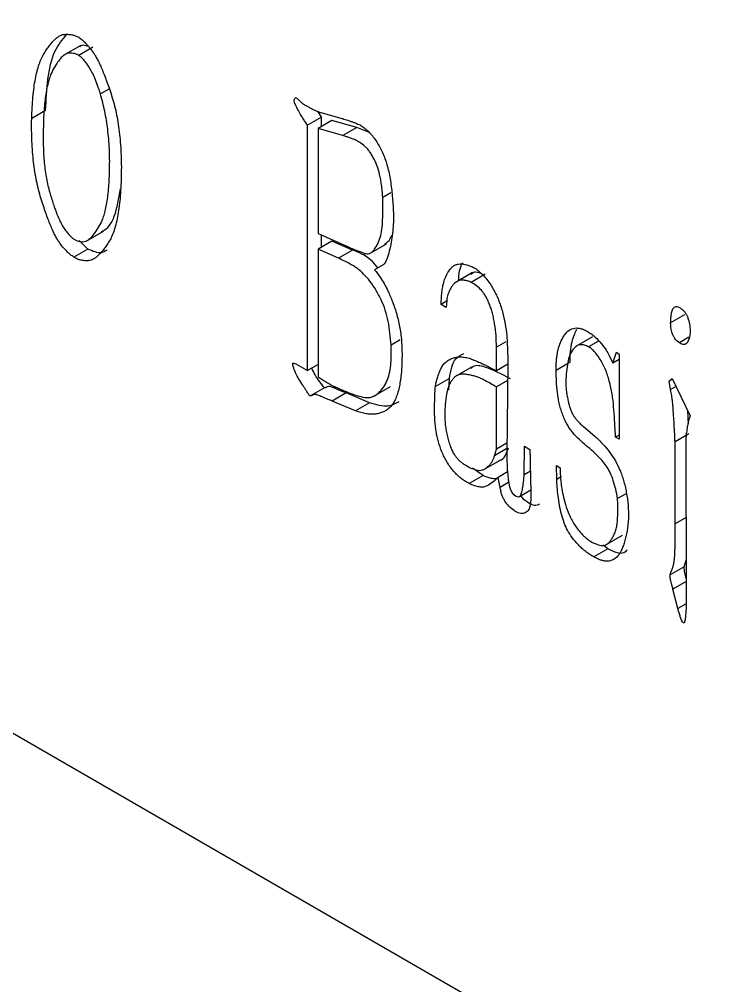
# Model space of a CAD drawing. Header units: millimetres. Extents: x 2 to 292, y 3 to 207.
# Drawn here: x 249.908 to 253.444, y 159.207 to 164.1 of the extents above; entities that cross this region are included whole.
import ezdxf

# ---------------------------------------------------------------- set-up
doc = ezdxf.new("R2010")
doc.units = ezdxf.units.MM

msp = doc.modelspace()

# ---------------------------------------------------------------- linework, layer by layer
at = {"color": 7, "linetype": 'Continuous', "lineweight": 25}
for p, q in [((237.64929095, 167.54388189), (278.46148574, 143.98350334)), ((250.21887887, 163.96746805), (250.1304906, 163.91644259)), ((250.27952028, 163.95830981), (250.20880946, 163.91748932)), ((250.36083051, 163.74706667), (250.31849926, 163.72262936)), ((250.04145749, 163.63779561), (249.97074667, 163.59697513)), ((251.43819299, 163.60434636), (251.41919214, 163.6351577)), ((251.43819299, 163.60434636), (251.36748217, 163.56352587)), ((251.49122953, 163.58764838), (251.42051871, 163.54682789)), ((251.43468216, 163.62808293), (251.53653686, 163.59955794)), ((251.43819299, 163.55703074), (251.43819299, 163.60434636)), ((251.61719223, 163.55251373), (251.49122953, 163.58764838)), ((251.36748217, 162.32088057), (251.36748217, 163.56352587)), ((251.54648141, 163.51169325), (251.42051871, 163.54682789)), ((251.42051871, 163.54682789), (251.42051871, 163.01615463)), ((251.61719223, 163.55251373), (251.54648141, 163.51169325)), ((251.67642278, 163.52882563), (251.61719223, 163.55251373)), ((251.78902862, 163.22164435), (251.74808138, 163.19800601)), ((250.24603513, 162.97584172), (250.3344234, 163.02686717)), ((251.42051871, 163.01615463), (251.58113613, 162.9443111)), ((251.43819299, 162.94632154), (251.43819299, 163.00824912)), ((250.25511146, 162.93645699), (250.21154215, 162.9795783)), ((251.49122953, 162.97693915), (251.42051871, 162.93611867)), ((251.59489234, 162.93136317), (251.49122953, 162.97693915)), ((251.67894422, 162.91230822), (251.76733248, 162.96333368)), ((250.25511146, 162.93645699), (250.18440064, 162.8956365)), ((251.52418152, 162.89054268), (251.42051871, 162.93611867)), ((251.42051871, 162.93611867), (251.42051871, 162.29026323)), ((251.59489234, 162.93136317), (251.52418152, 162.89054268)), ((251.74988948, 162.85628741), (251.70739966, 162.83175073)), ((252.20299444, 162.81721686), (252.11460618, 162.7661914)), ((252.26689275, 162.80858822), (252.19618193, 162.76776773)), ((252.07189246, 162.67302172), (252.04339961, 162.65657314)), ((252.06991788, 162.64126447), (252.04339961, 162.65657314)), ((252.07202733, 162.67519294), (252.06991788, 162.64126447)), ((253.27670069, 162.60389542), (253.20598987, 162.56307493)), ((251.83652918, 162.47655325), (251.79057067, 162.45002197)), ((252.3711846, 162.46724706), (252.32425356, 162.44015434)), ((252.81088581, 162.49271973), (252.72249755, 162.44169427)), ((252.84143912, 162.47051249), (252.79073593, 162.44124216)), ((253.29864313, 162.48990537), (253.25058887, 162.46216424)), ((252.32425356, 162.32044838), (252.32425356, 162.44015434)), ((252.91278109, 162.3589556), (252.93116291, 162.41411267)), ((252.93116291, 162.41411267), (252.94532636, 162.40350041)), ((252.69691231, 162.36303716), (252.62620149, 162.32221667)), ((252.89470009, 162.3975801), (252.91278109, 162.3589556)), ((252.94532689, 162.37774389), (252.91278109, 162.3589556)), ((252.94532636, 162.40350041), (252.94532636, 161.97374209)), ((251.30871998, 162.35480326), (251.36748217, 162.32088057)), ((251.42051923, 162.35149822), (251.36748217, 162.32088057)), ((252.20135019, 162.34070068), (252.11296193, 162.28967522)), ((252.28748939, 162.339236), (252.32425356, 162.32044838)), ((252.38118552, 162.3533145), (252.32425356, 162.32044838)), ((252.38120765, 162.35577404), (252.37698875, 161.8978288)), ((252.08578406, 162.28155189), (252.01507324, 162.2407314)), ((252.08376048, 162.22161776), (252.08578406, 162.28155189)), ((252.38042477, 162.27075147), (252.32425356, 162.23832452)), ((253.19785342, 162.26711516), (253.21412605, 162.281384)), ((253.21596708, 162.27757196), (253.19785342, 162.26711516)), ((253.20598987, 162.22483598), (253.19785342, 162.26711516)), ((253.21412605, 162.281384), (253.30543377, 162.09226404)), ((251.45265726, 162.23364507), (251.38194644, 162.19282458)), ((251.69984958, 162.18916102), (251.78823784, 162.24018648)), ((252.32425356, 161.92340039), (252.32425356, 162.23832452)), ((251.56234707, 162.20790457), (251.49163625, 162.16708408)), ((251.60976385, 162.11768154), (251.49163625, 162.16708408)), ((251.68047467, 162.15850203), (251.56234707, 162.20790457)), ((251.68047467, 162.15850203), (251.60976385, 162.11768154)), ((252.76240956, 162.03931973), (252.8232812, 161.9878241)), ((252.94532636, 161.99461796), (252.92724536, 161.98418003)), ((252.94532636, 161.97374209), (252.92724536, 161.98418003)), ((253.29900032, 162.00153985), (253.2282895, 161.96071936)), ((252.37725006, 161.92615432), (252.31400766, 161.88964526)), ((252.31400766, 161.88964526), (252.32425356, 161.92340039)), ((252.37750821, 161.95414364), (252.32425356, 161.92340039)), ((252.46468054, 161.7932681), (252.46648864, 161.93768099)), ((252.46648864, 161.93768099), (252.49300691, 161.92237232)), ((253.2282895, 161.54488035), (253.2282895, 161.96071936)), ((253.28313414, 161.91270305), (253.28524359, 161.25136258)), ((252.25664685, 161.79039072), (252.20280847, 161.82702599)), ((252.25734649, 161.81899326), (252.34573476, 161.87001872)), ((252.49511636, 161.84842623), (252.49903391, 161.70523177)), ((252.62800959, 161.83991315), (252.64639141, 161.82930155)), ((252.63011904, 161.77049084), (252.62800959, 161.83991315)), ((252.25664685, 161.79039072), (252.18593603, 161.74957023)), ((252.38068134, 161.80808433), (252.33239001, 161.78020633)), ((252.34263538, 161.72975005), (252.33239001, 161.78020633)), ((252.49612894, 161.81142287), (252.46468054, 161.7932681)), ((252.38696965, 161.75534368), (252.34263538, 161.72975005)), ((252.44048245, 161.68339982), (252.49871148, 161.71701472)), ((252.97681532, 161.69578583), (252.93718991, 161.67291057)), ((252.87403022, 161.43650004), (252.96241849, 161.4875255)), ((252.88796503, 161.41897882), (252.86478795, 161.43754852)), ((252.88796503, 161.41897882), (252.8172542, 161.37815833)), ((253.27459124, 161.32732164), (253.28489298, 161.36137906)), ((253.27459124, 161.32732164), (253.20388042, 161.28650115)), ((253.28523621, 161.25378159), (253.2180436, 161.21499212)), ((253.28524359, 161.25136258), (253.28524359, 161.16680284)), ((253.24245268, 161.11634127), (253.2180436, 161.21499212)), ((253.28451787, 161.14062499), (253.24245268, 161.11634127))]:
    msp.add_line(p, q, dxfattribs=at)
at = {"color": 8, "linetype": 'Continuous', "lineweight": 25}
for p, q in [((253.23370353, 162.24083473), (253.20598987, 162.22483598)), ((252.65404949, 161.7843056), (252.63011904, 161.77049084)), ((253.28420467, 161.57715949), (253.2282895, 161.54488035))]:
    msp.add_line(p, q, dxfattribs=at)
at = {"color": 7, "linetype": 'Continuous', "lineweight": 25}
for points, knots in [([(249.97074682, 163.59697535), (249.97142839, 163.61607675), (249.9727524, 163.65318286), (249.97669227, 163.70593054), (249.98205461, 163.75426887), (249.98880961, 163.79816776), (249.99762175, 163.83708109), (250.00775908, 163.87159697), (250.0194156, 163.90174356), (250.03304986, 163.92680518), (250.04746199, 163.94791416), (250.06084617, 163.96700134), (250.07389984, 163.9832665), (250.08626775, 163.99707976), (250.09894073, 164.00717672), (250.11044555, 164.01569619), (250.1218591, 164.02106144), (250.13624306, 164.0241033), (250.15335437, 164.02468729), (250.17297668, 164.022418), (250.19124681, 164.01809377), (250.20315237, 164.01193528), (250.20880962, 164.0090089)], [0, 0, 0, 0, 0.0882335443, 0.1714012592, 0.2496149531, 0.3224916625, 0.390320094, 0.4537344279, 0.5124948958, 0.567640861, 0.6185951257, 0.665382147, 0.7075892367, 0.7460109731, 0.7799322886, 0.8103865138, 0.837136236, 0.8601292703, 0.901202877, 0.937928989, 0.970505241, 1, 1, 1, 1]), ([(250.04145749, 163.63779561), (250.04419144, 163.69127072), (250.04965491, 163.79813425), (250.07769029, 163.93818691), (250.12572237, 163.99613587), (250.1476096, 164.02254202)], [0, 0, 0, 0, 0.3528364768, 0.7051009106, 1, 1, 1, 1]), ([(250.20880962, 164.0090089), (250.21446826, 164.00489402), (250.22631086, 163.99628226), (250.24437116, 163.97897068), (250.26304884, 163.95691214), (250.27949997, 163.93577786), (250.29304643, 163.91514548), (250.30371754, 163.8960237), (250.31504488, 163.87367211), (250.32624342, 163.84802887), (250.33813256, 163.81901202), (250.35031842, 163.78673461), (250.36299492, 163.7511103), (250.37606235, 163.71232305), (250.38853502, 163.67046242), (250.39898481, 163.62598172), (250.40760629, 163.57899021), (250.41492338, 163.5292756), (250.41988082, 163.47722921), (250.42304171, 163.4226867), (250.42506528, 163.36522721), (250.42454128, 163.3267716), (250.42427152, 163.30697453)], [0, 0, 0, 0, 0.0291834761, 0.0610760941, 0.0967424046, 0.1369943802, 0.159657117, 0.1862190757, 0.2161946429, 0.2505913341, 0.288715264, 0.3317947486, 0.3787412909, 0.4300630113, 0.4856728329, 0.5450671781, 0.6085883091, 0.6771137081, 0.7501879703, 0.8280880217, 0.9114991836, 1, 1, 1, 1]), ([(250.20880962, 163.91748952), (250.20425539, 163.91988687), (250.19475749, 163.92488658), (250.18045463, 163.92759292), (250.16542347, 163.92872569), (250.14906745, 163.92702239), (250.13216637, 163.91808979), (250.11463783, 163.90033828), (250.09565436, 163.87370258), (250.0788983, 163.8459548), (250.06597643, 163.81788045), (250.0569752, 163.7923027), (250.04960277, 163.76239846), (250.0428937, 163.72928635), (250.03786816, 163.69184386), (250.03414413, 163.65067295), (250.0308802, 163.60604856), (250.03017532, 163.57439145), (250.0298105, 163.55800685)], [0, 0, 0, 0, 0.0288778193, 0.0602251405, 0.095142573, 0.1332921608, 0.1803337755, 0.2428489402, 0.322545258, 0.4200262049, 0.4747523528, 0.534786978, 0.5988164531, 0.6686425413, 0.7429504177, 0.823282488, 0.9085372527, 1, 1, 1, 1]), ([(250.25368005, 163.96283605), (250.24308474, 163.96658652), (250.22607013, 163.97260925), (250.21592004, 163.96277245), (250.21209059, 163.95906121)], [0, 0, 0, 0, 0.62271779256, 1, 1, 1, 1]), ([(250.31849931, 163.72262964), (250.31393129, 163.73683786), (250.30542363, 163.76329977), (250.29132473, 163.80024659), (250.27711382, 163.83132691), (250.26245626, 163.85660809), (250.24845235, 163.87724094), (250.23471065, 163.89379925), (250.22174203, 163.90772487), (250.21297211, 163.91434662), (250.20880962, 163.91748952)], [0, 0, 0, 0, 0.1997391944, 0.37200158, 0.519271864, 0.6404166274, 0.7457655329, 0.839589702, 0.9238640965, 1, 1, 1, 1]), ([(250.18831814, 162.98524262), (250.19256638, 162.98263841), (250.20142639, 162.97720713), (250.21484407, 162.97449087), (250.22922492, 162.97295408), (250.24478853, 162.97546299), (250.26168153, 162.98403286), (250.27909701, 163.00187254), (250.29809282, 163.02816788), (250.31520781, 163.05525385), (250.32845352, 163.08275605), (250.33744273, 163.10842478), (250.34518702, 163.13803787), (250.35173626, 163.17155955), (250.3572632, 163.20887157), (250.36086138, 163.25062172), (250.36411576, 163.29582617), (250.3653253, 163.34458796), (250.36586461, 163.39441012), (250.36433439, 163.4442926), (250.36110196, 163.49319956), (250.35589543, 163.54111713), (250.34941023, 163.58777342), (250.3409043, 163.6335686), (250.33078264, 163.67836286), (250.3225448, 163.70805046), (250.31849931, 163.72262964)], [0, 0, 0, 0, 0.01625153341, 0.03389377064, 0.05365250077, 0.07608206544, 0.10455035129, 0.14238280221, 0.1902812451, 0.24876322992, 0.28203299999, 0.3179979424, 0.35721893201, 0.3994757519, 0.44488523924, 0.49388476207, 0.54625010859, 0.60237403418, 0.65885277852, 0.71343032271, 0.76582566533, 0.81615839329, 0.86449377693, 0.91103108639, 0.95630856913, 1, 1, 1, 1]), ([(251.36748235, 163.5635261), (251.3625616, 163.57077064), (251.35363746, 163.58390915), (251.34026198, 163.60364293), (251.32771277, 163.62666983), (251.3159136, 163.64815505), (251.30660467, 163.66696378), (251.30189143, 163.6786751), (251.29870103, 163.68749562), (251.29919504, 163.69438023), (251.30259513, 163.69790039), (251.30588939, 163.70318023), (251.31494408, 163.69987906), (251.32494651, 163.6897611), (251.33558549, 163.67996783), (251.34395979, 163.67195421), (251.3513155, 163.66744604), (251.3600527, 163.66235886), (251.37260109, 163.65612018), (251.38788501, 163.64764757), (251.40338691, 163.63991878), (251.41678874, 163.63419799), (251.42703541, 163.62935874), (251.43249034, 163.6284488), (251.43468236, 163.62808315)], [0, 0, 0, 0, 0.0748923659, 0.1358226597, 0.2032966295, 0.2973798478, 0.3447305378, 0.3816025921, 0.407619062, 0.4245711224, 0.4532035082, 0.4773591941, 0.5049009136, 0.5532424706, 0.6051912374, 0.6388795437, 0.6582417989, 0.6932675435, 0.7440519649, 0.8093170343, 0.877125276, 0.930609805, 0.9721161343, 1, 1, 1, 1]), ([(250.18440065, 162.89563677), (250.17842717, 162.89947989), (250.16601828, 162.90746332), (250.14744771, 162.92561204), (250.12800374, 162.94724039), (250.11154174, 162.96904), (250.09807817, 162.99004891), (250.08728228, 163.00949483), (250.07649277, 163.03232024), (250.06538589, 163.0583679), (250.05373957, 163.08761794), (250.04147849, 163.12017976), (250.02975126, 163.15603611), (250.01681821, 163.19513718), (250.00506432, 163.2371981), (249.99488164, 163.28167143), (249.98640141, 163.32864602), (249.98004098, 163.37769209), (249.9747709, 163.42946845), (249.97161756, 163.48332317), (249.97005322, 163.53971545), (249.970511, 163.57750765), (249.97074682, 163.59697535)], [0, 0, 0, 0, 0.0304553628, 0.0632659569, 0.0995644677, 0.1400172583, 0.1629664094, 0.1898478708, 0.2202512324, 0.2547199393, 0.2936477881, 0.3363955, 0.3837112644, 0.4356477971, 0.4912482658, 0.5508658272, 0.6141464421, 0.6823627837, 0.7542772713, 0.8315157113, 0.9132095578, 1, 1, 1, 1]), ([(251.53653707, 163.59955815), (251.53964261, 163.59873481), (251.54651496, 163.59691283), (251.55815822, 163.59274734), (251.57186853, 163.58847054), (251.58727216, 163.58308234), (251.60254921, 163.57824499), (251.61648769, 163.57231967), (251.6279957, 163.56788057), (251.63497067, 163.56392764), (251.63809045, 163.56215956)], [0, 0, 0, 0, 0.0933305658, 0.206534791, 0.3437640897, 0.5015600119, 0.6622113554, 0.7978523346, 0.9095831231, 1, 1, 1, 1]), ([(250.0298105, 163.55800685), (250.02939191, 163.54154644), (250.02858092, 163.50965605), (250.02932228, 163.46210802), (250.03096143, 163.41703993), (250.03421654, 163.37403733), (250.03906741, 163.33327702), (250.04500809, 163.29483295), (250.05238924, 163.2585185), (250.06417469, 163.21478862), (250.0795459, 163.16667837), (250.09696671, 163.11686253), (250.1135421, 163.07758159), (250.12968787, 163.04760356), (250.14579003, 163.02600003), (250.16009681, 163.00828555), (250.17434866, 162.9944122), (250.18376577, 162.98823079), (250.18831814, 162.98524262)], [0, 0, 0, 0, 0.09063178317, 0.17558996853, 0.25559396088, 0.3301674867, 0.39949082707, 0.46366207349, 0.52365248719, 0.57918721621, 0.67694007374, 0.75715413176, 0.82068042467, 0.86830852022, 0.90671344721, 0.94106385816, 0.9715094564, 1, 1, 1, 1]), ([(251.63809045, 163.56215956), (251.64474856, 163.55747961), (251.65805201, 163.54812869), (251.6775919, 163.53058051), (251.69614561, 163.5094172), (251.71388296, 163.48574053), (251.73005704, 163.45958867), (251.74480712, 163.43170562), (251.7574538, 163.40201704), (251.76797867, 163.3704458), (251.77692443, 163.3370531), (251.78456287, 163.30125037), (251.79032189, 163.26331493), (251.79499484, 163.22379182), (251.79849527, 163.18484658), (251.80085812, 163.1483114), (251.80247485, 163.11500757), (251.80278048, 163.09416702), (251.80292633, 163.08422114)], [0, 0, 0, 0, 0.0492562821, 0.0984181129, 0.1483634045, 0.2006618472, 0.2540877863, 0.308068643, 0.3646750672, 0.4238737507, 0.487746474, 0.5561058921, 0.6315166981, 0.7122504324, 0.7933389677, 0.8682587298, 0.937128181, 1, 1, 1, 1]), ([(251.74808149, 163.19800625), (251.74740711, 163.20885225), (251.7461216, 163.22952743), (251.74226476, 163.26002049), (251.73832572, 163.28759427), (251.73159832, 163.32038273), (251.72046976, 163.35882314), (251.70349418, 163.39532905), (251.68804606, 163.42120223), (251.67619721, 163.43826351), (251.66338739, 163.45225456), (251.6465615, 163.46667502), (251.62688065, 163.48015572), (251.60794028, 163.48998319), (251.59298199, 163.49544395), (251.57958488, 163.50050639), (251.56388106, 163.50558116), (251.55251328, 163.50957458), (251.54648147, 163.51169351)], [0, 0, 0, 0, 0.0836139222, 0.1593890171, 0.2281739375, 0.2885590565, 0.3980415245, 0.5013215646, 0.5497613688, 0.5941899621, 0.6368485588, 0.6779219169, 0.753243604, 0.8181269196, 0.8519006639, 0.8932855816, 0.9433767207, 1, 1, 1, 1]), ([(250.42427152, 163.30697453), (250.42359449, 163.28705837), (250.42228551, 163.24855225), (250.41833239, 163.19407525), (250.41304251, 163.14438565), (250.40590081, 163.09969089), (250.39684302, 163.06024474), (250.38671335, 163.02529801), (250.37478237, 162.99541959), (250.3606876, 162.97102297), (250.34649818, 162.94997925), (250.33266112, 162.93189439), (250.31936109, 162.91649569), (250.30671832, 162.90357779), (250.29471439, 162.89290852), (250.28303786, 162.88510691), (250.27194206, 162.87961493), (250.25766613, 162.87728216), (250.24092942, 162.8766708), (250.22132048, 162.8797978), (250.20262191, 162.88493067), (250.19035498, 162.89213824), (250.18440065, 162.89563677)], [0, 0, 0, 0, 0.0912881817, 0.1764976092, 0.255741184, 0.3297597595, 0.3987758512, 0.4617667811, 0.5203183965, 0.574852717, 0.625011374, 0.670859514, 0.7121944763, 0.7495106577, 0.7828775006, 0.8127444506, 0.8385797874, 0.8611261304, 0.9005167948, 0.9366235982, 0.9692372909, 1, 1, 1, 1]), ([(250.32395728, 163.02467608), (250.32949528, 163.02729618), (250.35906822, 163.04128752), (250.39922497, 163.11041543), (250.41206815, 163.19272452), (250.4196222, 163.24113679)], [0, 0, 0, 0, 0.0866663003, 0.4627986153, 1, 1, 1, 1]), ([(251.58113618, 162.94431138), (251.5893757, 162.94080335), (251.60486889, 162.93420703), (251.62639651, 162.92545213), (251.6445545, 162.91895438), (251.66015417, 162.91334896), (251.67398795, 162.91179539), (251.68612478, 162.91574125), (251.69744364, 162.9238846), (251.71114497, 162.94088123), (251.72611743, 162.96696919), (251.73869899, 163.00491023), (251.746865, 163.04785697), (251.74841877, 163.09689026), (251.74799851, 163.14759193), (251.74805402, 163.18131737), (251.74808149, 163.19800625)], [0, 0, 0, 0, 0.0624126788, 0.1173577563, 0.1633745052, 0.2012587503, 0.2364241825, 0.2741428291, 0.315804436, 0.3637175109, 0.4656025505, 0.5672275326, 0.6716802654, 0.7804774768, 0.8913702978, 1, 1, 1, 1]), ([(251.80292633, 163.08422114), (251.80205691, 163.06893431), (251.80030101, 163.03806066), (251.79511789, 162.99281696), (251.78734054, 162.94781583), (251.7780788, 162.91220282), (251.76959018, 162.88639532), (251.76316933, 162.87177774), (251.75743811, 162.86103201), (251.75211695, 162.8576876), (251.74988956, 162.85628766)], [0, 0, 0, 0, 0.17654161, 0.3565475926, 0.5421643502, 0.7374738838, 0.8287687893, 0.9013706312, 0.958714477, 1, 1, 1, 1]), ([(251.75672254, 162.96093048), (251.76522082, 162.96647422), (251.78121817, 162.97690988), (251.78960733, 162.99720886), (251.79353992, 163.00672439)], [0, 0, 0, 0, 0.5312307448, 1, 1, 1, 1]), ([(250.35061306, 162.93115283), (250.3422383, 162.92555831), (250.3173131, 162.90890772), (250.27993241, 162.92546373), (250.25511146, 162.93645699)], [0, 0, 0, 0, 0.3359952413, 1, 1, 1, 1]), ([(251.72407875, 162.84138243), (251.71230348, 162.85517191), (251.67239851, 162.90190276), (251.62693814, 162.91918243), (251.59489234, 162.93136317)], [0, 0, 0, 0, 0.295082847, 1, 1, 1, 1]), ([(251.79057117, 162.45002197), (251.78894861, 162.47048977), (251.78582787, 162.50985617), (251.77672394, 162.56873838), (251.76274435, 162.62544448), (251.74121571, 162.67966978), (251.71488706, 162.72993289), (251.68441149, 162.77390665), (251.65316988, 162.80955439), (251.62650441, 162.83358946), (251.60346303, 162.8489456), (251.5816254, 162.8618159), (251.55458902, 162.87579031), (251.53492534, 162.88533042), (251.52418192, 162.89054275)], [0, 0, 0, 0, 0.1198441935, 0.2305003709, 0.3333993539, 0.4312628529, 0.5256849546, 0.6152823772, 0.6980255349, 0.7698950073, 0.8090419471, 0.860792084, 0.9239424816, 1, 1, 1, 1]), ([(252.04339989, 162.65657328), (252.04418491, 162.66864792), (252.04565443, 162.69125118), (252.04807792, 162.72398527), (252.05303919, 162.75418219), (252.06154942, 162.78339171), (252.07424108, 162.81207955), (252.08867721, 162.83378244), (252.10285864, 162.84915961), (252.11632533, 162.8565776), (252.13127539, 162.86125375), (252.1536407, 162.86169044), (252.18344532, 162.85663463), (252.20834011, 162.84290517), (252.22059094, 162.83614884)], [0, 0, 0, 0, 0.0961505363, 0.1799901205, 0.2620238343, 0.3525149, 0.4512740262, 0.5589823773, 0.6149239905, 0.670170826, 0.7246851219, 0.7810898242, 0.8922733539, 1, 1, 1, 1]), ([(252.13241164, 162.77647057), (252.13453536, 162.81067099), (252.13675435, 162.84640553), (252.1541436, 162.86572898), (252.15489014, 162.86655856)], [0, 0, 0, 0, 0.9570689659, 1, 1, 1, 1]), ([(251.70739987, 162.83175091), (251.71656576, 162.81923107), (251.73314961, 162.79657891), (251.75192363, 162.76740243), (251.7653577, 162.74401024), (251.77525663, 162.72280334), (251.78657921, 162.69735352), (251.80260114, 162.65733229), (251.82172379, 162.60243791), (251.83388466, 162.54598402), (251.8412804, 162.49823462), (251.84417916, 162.45926911), (251.84615974, 162.41703272), (251.84586908, 162.38852464), (251.84571737, 162.373645)], [0, 0, 0, 0, 0.08918190798, 0.16135695571, 0.197335891, 0.24224017689, 0.29510216161, 0.35742473766, 0.49214001579, 0.63546774558, 0.71354969213, 0.80041267344, 0.89582637857, 1, 1, 1, 1]), ([(252.24574294, 162.81268183), (252.23402403, 162.81684008), (252.21401543, 162.82393978), (252.20145524, 162.81306904), (252.19625147, 162.80856523)], [0, 0, 0, 0, 0.58569343816, 1, 1, 1, 1]), ([(252.22059094, 162.83614884), (252.22849743, 162.83005026), (252.24407494, 162.81803471), (252.26607334, 162.79523717), (252.28630847, 162.76951857), (252.30407711, 162.74088361), (252.32033683, 162.71117808), (252.3343042, 162.68067604), (252.34581249, 162.6497859), (252.3580456, 162.60841257), (252.36910543, 162.55730847), (252.37580853, 162.50712281), (252.37828554, 162.46651111), (252.3802928, 162.43231103), (252.38101607, 162.39509488), (252.38114213, 162.3692673), (252.38120799, 162.35577415)], [0, 0, 0, 0, 0.0588780933, 0.1160027385, 0.1730699238, 0.2317806173, 0.2909227912, 0.3492035009, 0.4074513646, 0.4667781563, 0.5854156096, 0.7030905089, 0.7654196511, 0.8358074158, 0.9142205545, 1, 1, 1, 1]), ([(252.19618197, 162.767768), (252.18991799, 162.77043973), (252.17769192, 162.77565442), (252.16036259, 162.77934042), (252.14465908, 162.77910937), (252.13054883, 162.77548513), (252.11798827, 162.76833599), (252.1065382, 162.75870661), (252.09657307, 162.74577582), (252.08831526, 162.73054561), (252.08109877, 162.7153935), (252.07650305, 162.70032087), (252.07262587, 162.68793926), (252.07220894, 162.67905507), (252.0720277, 162.67519302)], [0, 0, 0, 0, 0.0926943312, 0.180921274, 0.2654147045, 0.3510351053, 0.4355800876, 0.5247892699, 0.6169414554, 0.7139761635, 0.8066234776, 0.8841096715, 0.9496212155, 1, 1, 1, 1]), ([(252.32425373, 162.44015455), (252.32378121, 162.45959112), (252.32285764, 162.49758096), (252.3170588, 162.54661866), (252.3100789, 162.58457231), (252.30439731, 162.61072764), (252.29689819, 162.63517443), (252.28892469, 162.65762027), (252.27981294, 162.67819314), (252.270269, 162.69687681), (252.25950365, 162.71339136), (252.24426176, 162.73225333), (252.22297365, 162.75269523), (252.20528149, 162.76264869), (252.19618197, 162.767768)], [0, 0, 0, 0, 0.1735100721, 0.3391347746, 0.4168388154, 0.4892743721, 0.5542344593, 0.6148456752, 0.6707807203, 0.722161682, 0.7699031796, 0.8160226588, 0.9053758702, 1, 1, 1, 1]), ([(253.20599012, 162.56307509), (253.20626744, 162.56871614), (253.20692323, 162.58205573), (253.20864333, 162.60330955), (253.21313377, 162.62458137), (253.22057575, 162.63857898), (253.22913872, 162.64532797), (253.23799436, 162.64539021), (253.24837714, 162.64182798), (253.2597563, 162.63467645), (253.27142434, 162.62527816), (253.28160908, 162.61249818), (253.2898571, 162.59785845), (253.29766455, 162.57584796), (253.30433514, 162.54634543), (253.30505812, 162.52416215), (253.30543407, 162.51262696)], [0, 0, 0, 0, 0.0677704922, 0.1602590909, 0.2603519357, 0.3511123701, 0.3932505891, 0.4362275689, 0.4818692298, 0.5346526631, 0.5888055439, 0.6403253607, 0.6910394313, 0.746758421, 0.8683156763, 1, 1, 1, 1]), ([(253.25058923, 162.46216436), (253.24704722, 162.4644767), (253.24029248, 162.46888643), (253.23080171, 162.47825835), (253.22294249, 162.48983837), (253.21445197, 162.5078341), (253.20711028, 162.53362013), (253.20638162, 162.55278035), (253.20599012, 162.56307509)], [0, 0, 0, 0, 0.1199362761, 0.2287234113, 0.335629669, 0.4520845243, 0.7056064031, 1, 1, 1, 1]), ([(252.62620173, 162.32221683), (252.62632163, 162.33235688), (252.62655352, 162.35196844), (252.62820234, 162.37952498), (252.63169361, 162.40371208), (252.6370804, 162.43269303), (252.64788191, 162.46378808), (252.66359566, 162.49702434), (252.68470006, 162.52273214), (252.70810852, 162.53462107), (252.72958892, 162.5377327), (252.74790086, 162.53522612), (252.76784026, 162.5286115), (252.78177469, 162.5212364), (252.7889282, 162.51745025)], [0, 0, 0, 0, 0.0798390347, 0.1544141305, 0.2231689715, 0.2870291211, 0.409803264, 0.5299869795, 0.6464614646, 0.7594073363, 0.8168086368, 0.8742457571, 0.9354415545, 1, 1, 1, 1]), ([(252.69691241, 162.36303724), (252.69703231, 162.37317729), (252.6972642, 162.39278884), (252.69891302, 162.42034538), (252.70240428, 162.44453249), (252.70779108, 162.47351343), (252.71753689, 162.50156938), (252.72662382, 162.5214959), (252.73097293, 162.52937243)], [0, 0, 0, 0, 0.07983903474, 0.15441413048, 0.22316897154, 0.28702912106, 0.40980326398, 0.4999998824, 0.4999998824, 0.4999998824, 0.4999998824]), ([(252.7889282, 162.51745025), (252.80062669, 162.50914613), (252.82358223, 162.49285126), (252.8539663, 162.46017783), (252.87873052, 162.42868715), (252.88991059, 162.40691006), (252.89470041, 162.39758022)], [0, 0, 0, 0, 0.29103619035, 0.57109001768, 0.81624442692, 1, 1, 1, 1]), ([(253.30543407, 162.51262696), (253.30378933, 162.50267293), (253.30065755, 162.48371921), (253.29205233, 162.46503233), (253.28300774, 162.45458204), (253.27351603, 162.45293793), (253.2626556, 162.45457139), (253.25474693, 162.45954805), (253.25058923, 162.46216436)], [0, 0, 0, 0, 0.2856878783, 0.5439848586, 0.6599118737, 0.7657098622, 0.8768301208, 1, 1, 1, 1]), ([(251.42051913, 162.2902633), (251.42925471, 162.28447218), (251.44530895, 162.27382925), (251.4671201, 162.2600912), (251.48450605, 162.25008087), (251.49871811, 162.24237502), (251.51250776, 162.23681612), (251.52854931, 162.22918944), (251.54805507, 162.22156778), (251.57801084, 162.20814327), (251.61509005, 162.19507538), (251.65074124, 162.18513403), (251.67636133, 162.18358381), (251.69419308, 162.18710642), (251.71130681, 162.19484185), (251.73175778, 162.21166155), (251.75440513, 162.23610836), (251.77280505, 162.27360915), (251.78494642, 162.314036), (251.7901949, 162.35830981), (251.79201537, 162.40359211), (251.79104878, 162.43466739), (251.79057117, 162.45002197)], [0, 0, 0, 0, 0.0449081356, 0.0825321126, 0.1118849623, 0.134052279, 0.1553221536, 0.1833012441, 0.216583109, 0.2565681971, 0.3377723762, 0.4101351128, 0.4446990186, 0.4811196323, 0.5197795485, 0.5617829225, 0.6456221972, 0.7219096481, 0.7942723846, 0.8644774394, 0.9330370808, 1, 1, 1, 1]), ([(252.79073627, 162.44124227), (252.78361888, 162.4446235), (252.76977264, 162.45120139), (252.7506485, 162.45284316), (252.7335296, 162.44950861), (252.71563486, 162.43504078), (252.69833471, 162.41045066), (252.68595794, 162.37200918), (252.67960889, 162.32766238), (252.67608645, 162.28806396), (252.67486306, 162.25442444), (252.67661469, 162.2285401), (252.6792618, 162.20334703), (252.68308718, 162.18633195), (252.68496407, 162.17798362)], [0, 0, 0, 0, 0.0635926555, 0.1237137856, 0.1838349157, 0.2462724116, 0.3719898, 0.4911543597, 0.6143141424, 0.7480100442, 0.8154842191, 0.880392355, 0.9413153138, 1, 1, 1, 1]), ([(252.9272457, 161.98418013), (252.92583996, 162.00819203), (252.92316135, 162.05394639), (252.91926534, 162.12033002), (252.91331382, 162.18486316), (252.90255934, 162.2397694), (252.89185627, 162.28335537), (252.88106154, 162.31443178), (252.86895112, 162.34368789), (252.85433568, 162.37036861), (252.83916584, 162.39421738), (252.8234495, 162.414314), (252.80721792, 162.43052225), (252.79620683, 162.4376841), (252.79073627, 162.44124227)], [0, 0, 0, 0, 0.1570315192, 0.2992215831, 0.4342596913, 0.571414114, 0.637800431, 0.6998002767, 0.7586737472, 0.8146795865, 0.866928278, 0.9143450957, 0.9574447065, 1, 1, 1, 1]), ([(251.84571737, 162.373645), (251.84522343, 162.35977241), (251.84426232, 162.33277936), (251.84104659, 162.29440859), (251.83572571, 162.25957377), (251.82972596, 162.22723314), (251.8215034, 162.19871709), (251.81172802, 162.17376074), (251.79987601, 162.15267812), (251.78592863, 162.13560806), (251.7702209, 162.1218703), (251.75243471, 162.1117298), (251.73286544, 162.10458523), (251.71133716, 162.10064399), (251.68830047, 162.09965025), (251.66347353, 162.10253198), (251.63731519, 162.10806621), (251.61904815, 162.11444153), (251.60976399, 162.11768177)], [0, 0, 0, 0, 0.0806988713, 0.1570224296, 0.2299057816, 0.2993544923, 0.3646035772, 0.4266957938, 0.484902077, 0.5413495467, 0.5963439292, 0.6505347889, 0.7059442888, 0.7621981131, 0.8198316639, 0.8776164842, 0.9377989204, 1, 1, 1, 1]), ([(252.01507343, 162.24073159), (252.01626847, 162.24807243), (252.01876817, 162.26342752), (252.02488463, 162.28533112), (252.03296811, 162.3073944), (252.04216839, 162.3298242), (252.0539483, 162.35045307), (252.06908708, 162.36700893), (252.08755201, 162.37869332), (252.10815258, 162.38696704), (252.13081808, 162.39068917), (252.15452655, 162.39028813), (252.1788257, 162.38637024), (252.20369324, 162.37742009), (252.22761172, 162.36703511), (252.24958184, 162.35769936), (252.26929129, 162.3483758), (252.28166201, 162.34216294), (252.2874896, 162.33923619)], [0, 0, 0, 0, 0.0542720181, 0.1135227071, 0.1756095664, 0.2429274268, 0.3113718769, 0.379127632, 0.4469362731, 0.5166092226, 0.58650477, 0.6535692122, 0.7190834471, 0.7845703179, 0.8477541187, 0.9046068252, 0.9550622978, 1, 1, 1, 1]), ([(252.08578406, 162.28155189), (252.09253206, 162.32052422), (252.10285311, 162.38013219), (252.14440496, 162.40040226), (252.15878977, 162.40741954)], [0, 0, 0, 0, 0.6538105501, 1, 1, 1, 1]), ([(251.38194693, 162.1928246), (251.38039283, 162.19352276), (251.37645354, 162.19529246), (251.37201916, 162.20273372), (251.367181, 162.21083071), (251.36077782, 162.22016485), (251.35278688, 162.23263178), (251.33933821, 162.25171283), (251.32368727, 162.27642728), (251.30889447, 162.30463159), (251.29944317, 162.32714248), (251.29415574, 162.34385776), (251.29316124, 162.35289837), (251.29266341, 162.36018309), (251.30021367, 162.35814235), (251.30519869, 162.3561857), (251.30872002, 162.35480356)], [0, 0, 0, 0, 0.0291719047, 0.0739444169, 0.1083513288, 0.1608967598, 0.2286303238, 0.3118711271, 0.4827475633, 0.62893086, 0.7460229434, 0.8236686928, 0.8729069353, 0.896325352, 0.9267661876, 1, 1, 1, 1]), ([(251.45265726, 162.23364507), (251.44471363, 162.24399163), (251.42858267, 162.26500219), (251.40561111, 162.29761927), (251.39424308, 162.3215629), (251.38874051, 162.33315256)], [0, 0, 0, 0, 0.3336009375, 0.6774366399, 1, 1, 1, 1]), ([(252.39496438, 162.27914501), (252.35199905, 162.30195462), (252.28754907, 162.33617009), (252.21481024, 162.35169107), (252.19831395, 162.33542509), (252.19487169, 162.33203089)], [0, 0, 0, 0, 0.612780805, 0.9191994905, 1, 1, 1, 1]), ([(252.9371901, 161.67291076), (252.93439042, 161.68855979), (252.92909478, 161.7181602), (252.91686731, 161.760942), (252.90345103, 161.79887384), (252.88521771, 161.83149801), (252.86466216, 161.85982428), (252.84050906, 161.88609377), (252.81166927, 161.9132774), (252.77811547, 161.94100699), (252.74327687, 161.9716642), (252.71545916, 162.00011606), (252.69598505, 162.02547677), (252.68295373, 162.0465768), (252.67073747, 162.06973595), (252.66006254, 162.09508258), (252.65069046, 162.12204731), (252.64331626, 162.1500939), (252.63717555, 162.17932991), (252.63146414, 162.21918834), (252.62751465, 162.26728919), (252.62662928, 162.3043298), (252.62620173, 162.32221683)], [0, 0, 0, 0, 0.0656366327, 0.1241528973, 0.175128135, 0.2193414356, 0.2619459679, 0.3062574817, 0.3580080942, 0.4212043783, 0.4871139118, 0.5478941516, 0.5774230271, 0.607813147, 0.6400961853, 0.6749081617, 0.7116180653, 0.7499865665, 0.7900710193, 0.8331762019, 0.9194402286, 1, 1, 1, 1]), ([(252.32425373, 162.23832473), (252.31390597, 162.24422196), (252.2929053, 162.25619033), (252.26618908, 162.27079289), (252.24336468, 162.28264493), (252.22441015, 162.28928266), (252.20350397, 162.29596922), (252.18162463, 162.30075591), (252.16011123, 162.30365448), (252.14051888, 162.30266104), (252.12400103, 162.29688732), (252.11010324, 162.28703834), (252.09884773, 162.27359617), (252.08903876, 162.25770934), (252.08091926, 162.23909588), (252.07464021, 162.21749988), (252.06995946, 162.19304112), (252.06588827, 162.16628741), (252.06369867, 162.13614681), (252.06236983, 162.10429267), (252.0629086, 162.07153337), (252.06539133, 162.03953426), (252.07053887, 162.00870536), (252.07560578, 161.98859838), (252.07805461, 161.97888071)], [0, 0, 0, 0, 0.0591193317, 0.1199820793, 0.1527775159, 0.1894832131, 0.2301363324, 0.2751610057, 0.3202441716, 0.3616081971, 0.4020337936, 0.4406421325, 0.479960647, 0.5194963925, 0.5609558735, 0.6040019019, 0.6491398357, 0.6979253346, 0.7497842371, 0.8049309616, 0.8594680126, 0.9102388115, 0.9566185628, 1, 1, 1, 1]), ([(251.5623473, 162.2079046), (251.5560301, 162.21029805), (251.54412388, 162.21480907), (251.52734745, 162.2225873), (251.51307897, 162.22781166), (251.49782792, 162.23542315), (251.48167969, 162.24131522), (251.46711042, 162.24009053), (251.45943754, 162.23405763), (251.45420271, 162.23373904), (251.45265761, 162.233645)], [0, 0, 0, 0, 0.16411464283, 0.30931183074, 0.4315665002, 0.53499117528, 0.70103051201, 0.84752119109, 0.95499464412, 1, 1, 1, 1]), ([(252.18593623, 161.7495704), (252.1796069, 161.7527971), (252.1669228, 161.75926347), (252.14797358, 161.77243878), (252.12927948, 161.78805462), (252.11142959, 161.8064512), (252.09432912, 161.82663393), (252.07915741, 161.84876022), (252.06513687, 161.87201176), (252.04928212, 161.90505941), (252.03312544, 161.94829953), (252.02206384, 161.99225959), (252.01610612, 162.02861214), (252.01338654, 162.05814818), (252.0110552, 162.09023412), (252.01076373, 162.12328353), (252.01100116, 162.15621156), (252.01200982, 162.18694525), (252.01304098, 162.21502613), (252.01441593, 162.23241576), (252.01507343, 162.24073159)], [0, 0, 0, 0, 0.0431970869, 0.0865677875, 0.1294593594, 0.1734963486, 0.2170345773, 0.2606213226, 0.3032768175, 0.3476960979, 0.4378909307, 0.5306503267, 0.5810530112, 0.6363055014, 0.6968044065, 0.7632948465, 0.8304599769, 0.892173285, 0.9484365752, 1, 1, 1, 1]), ([(253.22828967, 161.96071956), (253.22820274, 161.96517799), (253.22797615, 161.97679954), (253.22705227, 161.99845643), (253.22501365, 162.02848223), (253.2232688, 162.06362209), (253.22091343, 162.09907072), (253.21901195, 162.12932128), (253.21680935, 162.15190254), (253.21482274, 162.17238375), (253.21120742, 162.19582566), (253.2078494, 162.2144977), (253.20599012, 162.22483615)], [0, 0, 0, 0, 0.05229171154, 0.13630603782, 0.25078055543, 0.39554142819, 0.54177199216, 0.65635390839, 0.74218430811, 0.79627265124, 0.88719904264, 1, 1, 1, 1]), ([(251.49163662, 162.16708419), (251.48531942, 162.16947765), (251.4734132, 162.17398867), (251.45663677, 162.1817669), (251.44236829, 162.18699126), (251.42711724, 162.19460275), (251.41096902, 162.20049481), (251.39639975, 162.19927013), (251.38872687, 162.19323722), (251.38349203, 162.19291863), (251.38194693, 162.1928246)], [0, 0, 0, 0, 0.16411464283, 0.30931183074, 0.4315665002, 0.53499117528, 0.70103051201, 0.84752119109, 0.95499464412, 1, 1, 1, 1]), ([(252.68496407, 162.17798362), (252.68628868, 162.17053842), (252.6888027, 162.15640798), (252.69518439, 162.13573014), (252.70148964, 162.11703749), (252.70995005, 162.09986204), (252.72024773, 162.08407385), (252.73226867, 162.06857301), (252.74653069, 162.05346908), (252.75694729, 162.04418729), (252.76240982, 162.03931988)], [0, 0, 0, 0, 0.1476599147, 0.2802479272, 0.3990286215, 0.5077971827, 0.6162189781, 0.7309410341, 0.858904132, 1, 1, 1, 1]), ([(251.82937211, 162.16313239), (251.81214949, 162.1535118), (251.77077729, 162.13040121), (251.7137578, 162.14814482), (251.68047467, 162.15850203)], [0, 0, 0, 0, 0.4162849822, 1, 1, 1, 1]), ([(253.29657161, 162.05125764), (253.29599046, 162.06410889), (253.29498733, 162.08629173), (253.29355689, 162.10868884), (253.29295515, 162.11811056)], [0, 0, 0, 0, 0.5793327387, 1, 1, 1, 1]), ([(253.30543407, 162.09226417), (253.30300912, 162.08593687), (253.29864135, 162.07454027), (253.29468944, 162.05938296), (253.29270393, 162.04680781), (253.29037632, 162.03606144), (253.28851392, 162.02221629), (253.2858973, 162.00628363), (253.2837794, 161.98743633), (253.28265348, 161.96531374), (253.28235967, 161.94017192), (253.28286846, 161.92213512), (253.28313452, 161.91270313)], [0, 0, 0, 0, 0.126153375, 0.2272249207, 0.2761260871, 0.3396911176, 0.4172768116, 0.5074531414, 0.6114934638, 0.7274693452, 0.8574854497, 1, 1, 1, 1]), ([(252.07805461, 161.97888071), (252.08041368, 161.96990492), (252.08483326, 161.95308936), (252.09330117, 161.92924155), (252.10246817, 161.90859007), (252.11310898, 161.89128099), (252.12470727, 161.87652975), (252.13742479, 161.86438359), (252.15100329, 161.85257685), (252.16049758, 161.84685381), (252.16544475, 161.84387172)], [0, 0, 0, 0, 0.1693016109, 0.3171753597, 0.446042853, 0.5578966291, 0.6625439057, 0.7709634588, 0.8806565077, 1, 1, 1, 1]), ([(252.82328157, 161.98782419), (252.83681548, 161.97493041), (252.86264061, 161.95032677), (252.89741783, 161.90842321), (252.92747774, 161.86464857), (252.94664967, 161.82484936), (252.95934738, 161.79165314), (252.96826905, 161.76436752), (252.97551254, 161.73511129), (252.9845722, 161.6927425), (252.99217147, 161.637266), (252.99227999, 161.59509793), (252.99233629, 161.57321897)], [0, 0, 0, 0, 0.1209249621, 0.2307464452, 0.3354609308, 0.4401754164, 0.4953353382, 0.5546482869, 0.6198302843, 0.6899633981, 0.839137101, 1, 1, 1, 1]), ([(252.33628543, 161.86636338), (252.33764551, 161.86656355), (252.36420629, 161.87047273), (252.37473187, 161.90125742), (252.38471848, 161.93046574)], [0, 0, 0, 0, 0.0512063415, 1, 1, 1, 1]), ([(252.4930071, 161.9223725), (252.49333826, 161.91452695), (252.49395529, 161.89990852), (252.4943815, 161.87981648), (252.49524589, 161.8627431), (252.49515615, 161.85281232), (252.49511652, 161.84842643)], [0, 0, 0, 0, 0.3158965647, 0.5886026384, 0.8183077615, 1, 1, 1, 1]), ([(252.16544475, 161.84387172), (252.17419913, 161.83875651), (252.19307605, 161.82772668), (252.2172447, 161.81890291), (252.2377782, 161.81512312), (252.25292159, 161.81766565), (252.26749416, 161.82406862), (252.2808704, 161.83450873), (252.2926818, 161.84705843), (252.30249815, 161.86043012), (252.31011775, 161.87393341), (252.31276264, 161.88461565), (252.31400799, 161.88964535)], [0, 0, 0, 0, 0.1283851302, 0.2768344675, 0.3585107546, 0.4453031245, 0.5393991369, 0.6429333447, 0.747721292, 0.8403251026, 0.9248175071, 1, 1, 1, 1]), ([(252.37698916, 161.89782885), (252.37713424, 161.88045682), (252.37741401, 161.84695633), (252.37987721, 161.80501342), (252.38298378, 161.77398732), (252.38598603, 161.75387589), (252.38952147, 161.73655825), (252.3935173, 161.72169129), (252.39896628, 161.70901264), (252.40603558, 161.69852431), (252.41465911, 161.6902819), (252.42076605, 161.68696953), (252.42399903, 161.68521599)], [0, 0, 0, 0, 0.2458985332, 0.4741943752, 0.5773419298, 0.6647136052, 0.7399647873, 0.8021631135, 0.8543404203, 0.9002149269, 0.947174503, 1, 1, 1, 1]), ([(252.64639187, 161.82930159), (252.64660733, 161.81804035), (252.64701187, 161.7968962), (252.6489675, 161.76464229), (252.65424515, 161.72925712), (252.66107276, 161.68875572), (252.67322392, 161.64187887), (252.68807193, 161.60052134), (252.70357112, 161.56728702), (252.71751504, 161.54323004), (252.73337871, 161.5202284), (252.7510495, 161.49921932), (252.76928945, 161.48016512), (252.78775201, 161.46523479), (252.80573404, 161.4524709), (252.8174624, 161.44769111), (252.82328157, 161.44531956)], [0, 0, 0, 0, 0.0842979569, 0.1582782254, 0.2357625876, 0.3330579486, 0.4410405453, 0.5545189007, 0.6115677932, 0.6686639257, 0.7257128183, 0.7846217652, 0.8429723209, 0.8968547208, 0.9488231772, 1, 1, 1, 1]), ([(252.33239005, 161.7802066), (252.32341031, 161.77190005), (252.30568049, 161.7554994), (252.28124279, 161.73862171), (252.25865861, 161.72992985), (252.23729757, 161.73123233), (252.21287515, 161.73702689), (252.19523452, 161.74524086), (252.18593623, 161.7495704)], [0, 0, 0, 0, 0.2391263273, 0.4721368005, 0.5882648671, 0.7129818241, 0.8487140133, 1, 1, 1, 1]), ([(252.32278053, 161.77356598), (252.31423587, 161.7733654), (252.29358488, 161.77288062), (252.27029827, 161.7839194), (252.25664685, 161.79039072)], [0, 0, 0, 0, 0.4137653521, 1, 1, 1, 1]), ([(252.42399903, 161.68521599), (252.42789011, 161.68356111), (252.43597452, 161.68012282), (252.44374429, 161.68509414), (252.44870215, 161.69260936), (252.45211372, 161.70208992), (252.4550819, 161.71495435), (252.45834265, 161.73586439), (252.46206879, 161.76196667), (252.46385792, 161.78340844), (252.46468064, 161.79326835)], [0, 0, 0, 0, 0.08872692769, 0.18434555091, 0.24590562784, 0.32772440433, 0.42605833565, 0.54672875703, 0.79156496668, 1, 1, 1, 1]), ([(252.49903401, 161.70523202), (252.49878663, 161.69166778), (252.49833161, 161.66671734), (252.49467391, 161.63875411), (252.48963366, 161.62068631), (252.48293001, 161.61127253), (252.47482543, 161.6035408), (252.46469391, 161.59881263), (252.45321606, 161.59694875), (252.44062027, 161.59858331), (252.42721941, 161.60342371), (252.40911614, 161.61462072), (252.38804858, 161.63274015), (252.3691713, 161.65522734), (252.35815258, 161.67560678), (252.35100637, 161.69239824), (252.34615376, 161.71074748), (252.34384345, 161.72322681), (252.34263579, 161.72975011)], [0, 0, 0, 0, 0.1278214878, 0.2351183444, 0.2827009542, 0.3296890676, 0.3775294466, 0.4273252519, 0.4759668703, 0.5235986865, 0.5719989057, 0.621794711, 0.7176039201, 0.8039206599, 0.8468033635, 0.893037608, 0.9440877952, 1, 1, 1, 1]), ([(252.81725466, 161.37815838), (252.81031534, 161.38194941), (252.79658998, 161.38944772), (252.77651897, 161.40412407), (252.75712642, 161.41999566), (252.73374511, 161.44350144), (252.7084426, 161.47371407), (252.68309598, 161.51159135), (252.66540672, 161.55203091), (252.65260224, 161.59472962), (252.64318695, 161.63986933), (252.63572483, 161.68577647), (252.63111986, 161.72976073), (252.63044331, 161.75729922), (252.63011922, 161.77049103)], [0, 0, 0, 0, 0.0588266359, 0.1163539037, 0.1713754036, 0.2266604811, 0.3273636545, 0.4139268325, 0.4983690105, 0.5922938796, 0.6942951144, 0.8004687822, 0.9044181822, 1, 1, 1, 1]), ([(252.54253788, 161.64453407), (252.53459702, 161.64119795), (252.5176891, 161.63409459), (252.48344059, 161.6524492), (252.45763775, 161.67139282), (252.44863225, 161.68664233), (252.44798828, 161.6877328)], [0, 0, 0, 0, 0.2980069732, 0.6345247653, 0.9738653139, 1, 1, 1, 1]), ([(252.82328157, 161.44531956), (252.82884321, 161.44308114), (252.83953316, 161.43877871), (252.85451987, 161.43588404), (252.86803622, 161.4355855), (252.87982351, 161.4393999), (252.89063181, 161.44638138), (252.9004059, 161.45737901), (252.91010596, 161.47142453), (252.91921443, 161.48871937), (252.92739446, 161.5087859), (252.93338849, 161.53167725), (252.93700333, 161.55700801), (252.93827158, 161.58387979), (252.9384155, 161.61014643), (252.93841571, 161.63392374), (252.93831854, 161.65430025), (252.93753979, 161.66714355), (252.9371901, 161.67291076)], [0, 0, 0, 0, 0.0548657092, 0.1054565344, 0.1537383584, 0.2006541544, 0.2506416031, 0.307005539, 0.3703082998, 0.4418747237, 0.5173456926, 0.5944768113, 0.6719319593, 0.7515821554, 0.8281429227, 0.8948827224, 0.9527976302, 1, 1, 1, 1]), ([(252.99233629, 161.57321897), (252.99050425, 161.55157546), (252.98694763, 161.5095579), (252.97598282, 161.46311929), (252.96538376, 161.43087475), (252.95707825, 161.41042891), (252.94772482, 161.39385564), (252.93483392, 161.3766901), (252.9161631, 161.36171955), (252.89341157, 161.35546138), (252.87325048, 161.35550566), (252.85600071, 161.36034482), (252.83729892, 161.36687932), (252.82410716, 161.37430243), (252.81725466, 161.37815838)], [0, 0, 0, 0, 0.1714317528, 0.3328084789, 0.4070823107, 0.4745306019, 0.5358333585, 0.5910866054, 0.6908057595, 0.786323816, 0.8347465949, 0.8855958349, 0.9405724681, 1, 1, 1, 1]), ([(253.2038807, 161.28650128), (253.20432367, 161.28893331), (253.20558828, 161.29587637), (253.21048642, 161.30602019), (253.21532926, 161.31967422), (253.22032488, 161.33512563), (253.22387739, 161.3538189), (253.22639148, 161.37539728), (253.22765653, 161.39733483), (253.22832701, 161.41331679), (253.22828145, 161.42448349), (253.22829317, 161.4330601), (253.22828835, 161.44454638), (253.22829015, 161.45892859), (253.22828951, 161.4762121), (253.22828973, 161.49651095), (253.22828966, 161.51970982), (253.22828967, 161.53618098), (253.22828967, 161.54488054)], [0, 0, 0, 0, 0.02966254979, 0.08468184794, 0.15283980005, 0.2186263106, 0.29326833167, 0.38221135109, 0.47065297643, 0.54001204216, 0.56017589785, 0.59168192236, 0.63326987471, 0.6849397549, 0.74795180392, 0.82104578079, 0.90548192647, 1, 1, 1, 1]), ([(252.9852684, 161.41152845), (252.98049944, 161.40635674), (252.96744976, 161.39220499), (252.93062359, 161.39766951), (252.90219834, 161.41186882), (252.88796503, 161.41897882)], [0, 0, 0, 0, 0.2233231271, 0.6110960908, 1, 1, 1, 1]), ([(253.21804393, 161.21499222), (253.21628537, 161.22171157), (253.21319412, 161.23352308), (253.20854275, 161.24909684), (253.20633809, 161.25982124), (253.20329668, 161.26880594), (253.20267576, 161.27749987), (253.20345071, 161.28328904), (253.2038807, 161.28650128)], [0, 0, 0, 0, 0.2737163011, 0.4811477401, 0.6303790389, 0.7150896204, 0.8419118378, 1, 1, 1, 1]), ([(253.28518696, 161.26919064), (253.28234374, 161.27859668), (253.27625742, 161.29873164), (253.27517044, 161.31738316), (253.27459124, 161.32732164)], [0, 0, 0, 0, 0.4671492586, 1, 1, 1, 1]), ([(253.28524394, 161.16680295), (253.28520061, 161.14950165), (253.28512081, 161.11763269), (253.28193645, 161.0824337), (253.27953604, 161.05941892), (253.27671194, 161.05016884), (253.27541184, 161.04227153), (253.27218725, 161.04314285), (253.27108071, 161.04344185)], [0, 0, 0, 0, 0.3837397241, 0.7068476439, 0.8317508088, 0.9191841618, 0.9722673434, 1, 1, 1, 1]), ([(253.27108071, 161.04344185), (253.26971137, 161.04442155), (253.26681625, 161.0464929), (253.26292146, 161.05356194), (253.25914979, 161.06445481), (253.25310298, 161.08010289), (253.24733109, 161.09823435), (253.24401387, 161.11054738), (253.2424529, 161.11634148)], [0, 0, 0, 0, 0.0689252086, 0.1457257399, 0.277741165, 0.5065736039, 0.7678098605, 1, 1, 1, 1])]:
    msp.add_open_spline(points, degree=3, knots=knots, dxfattribs=at)

doc.saveas('drawing.dxf')
